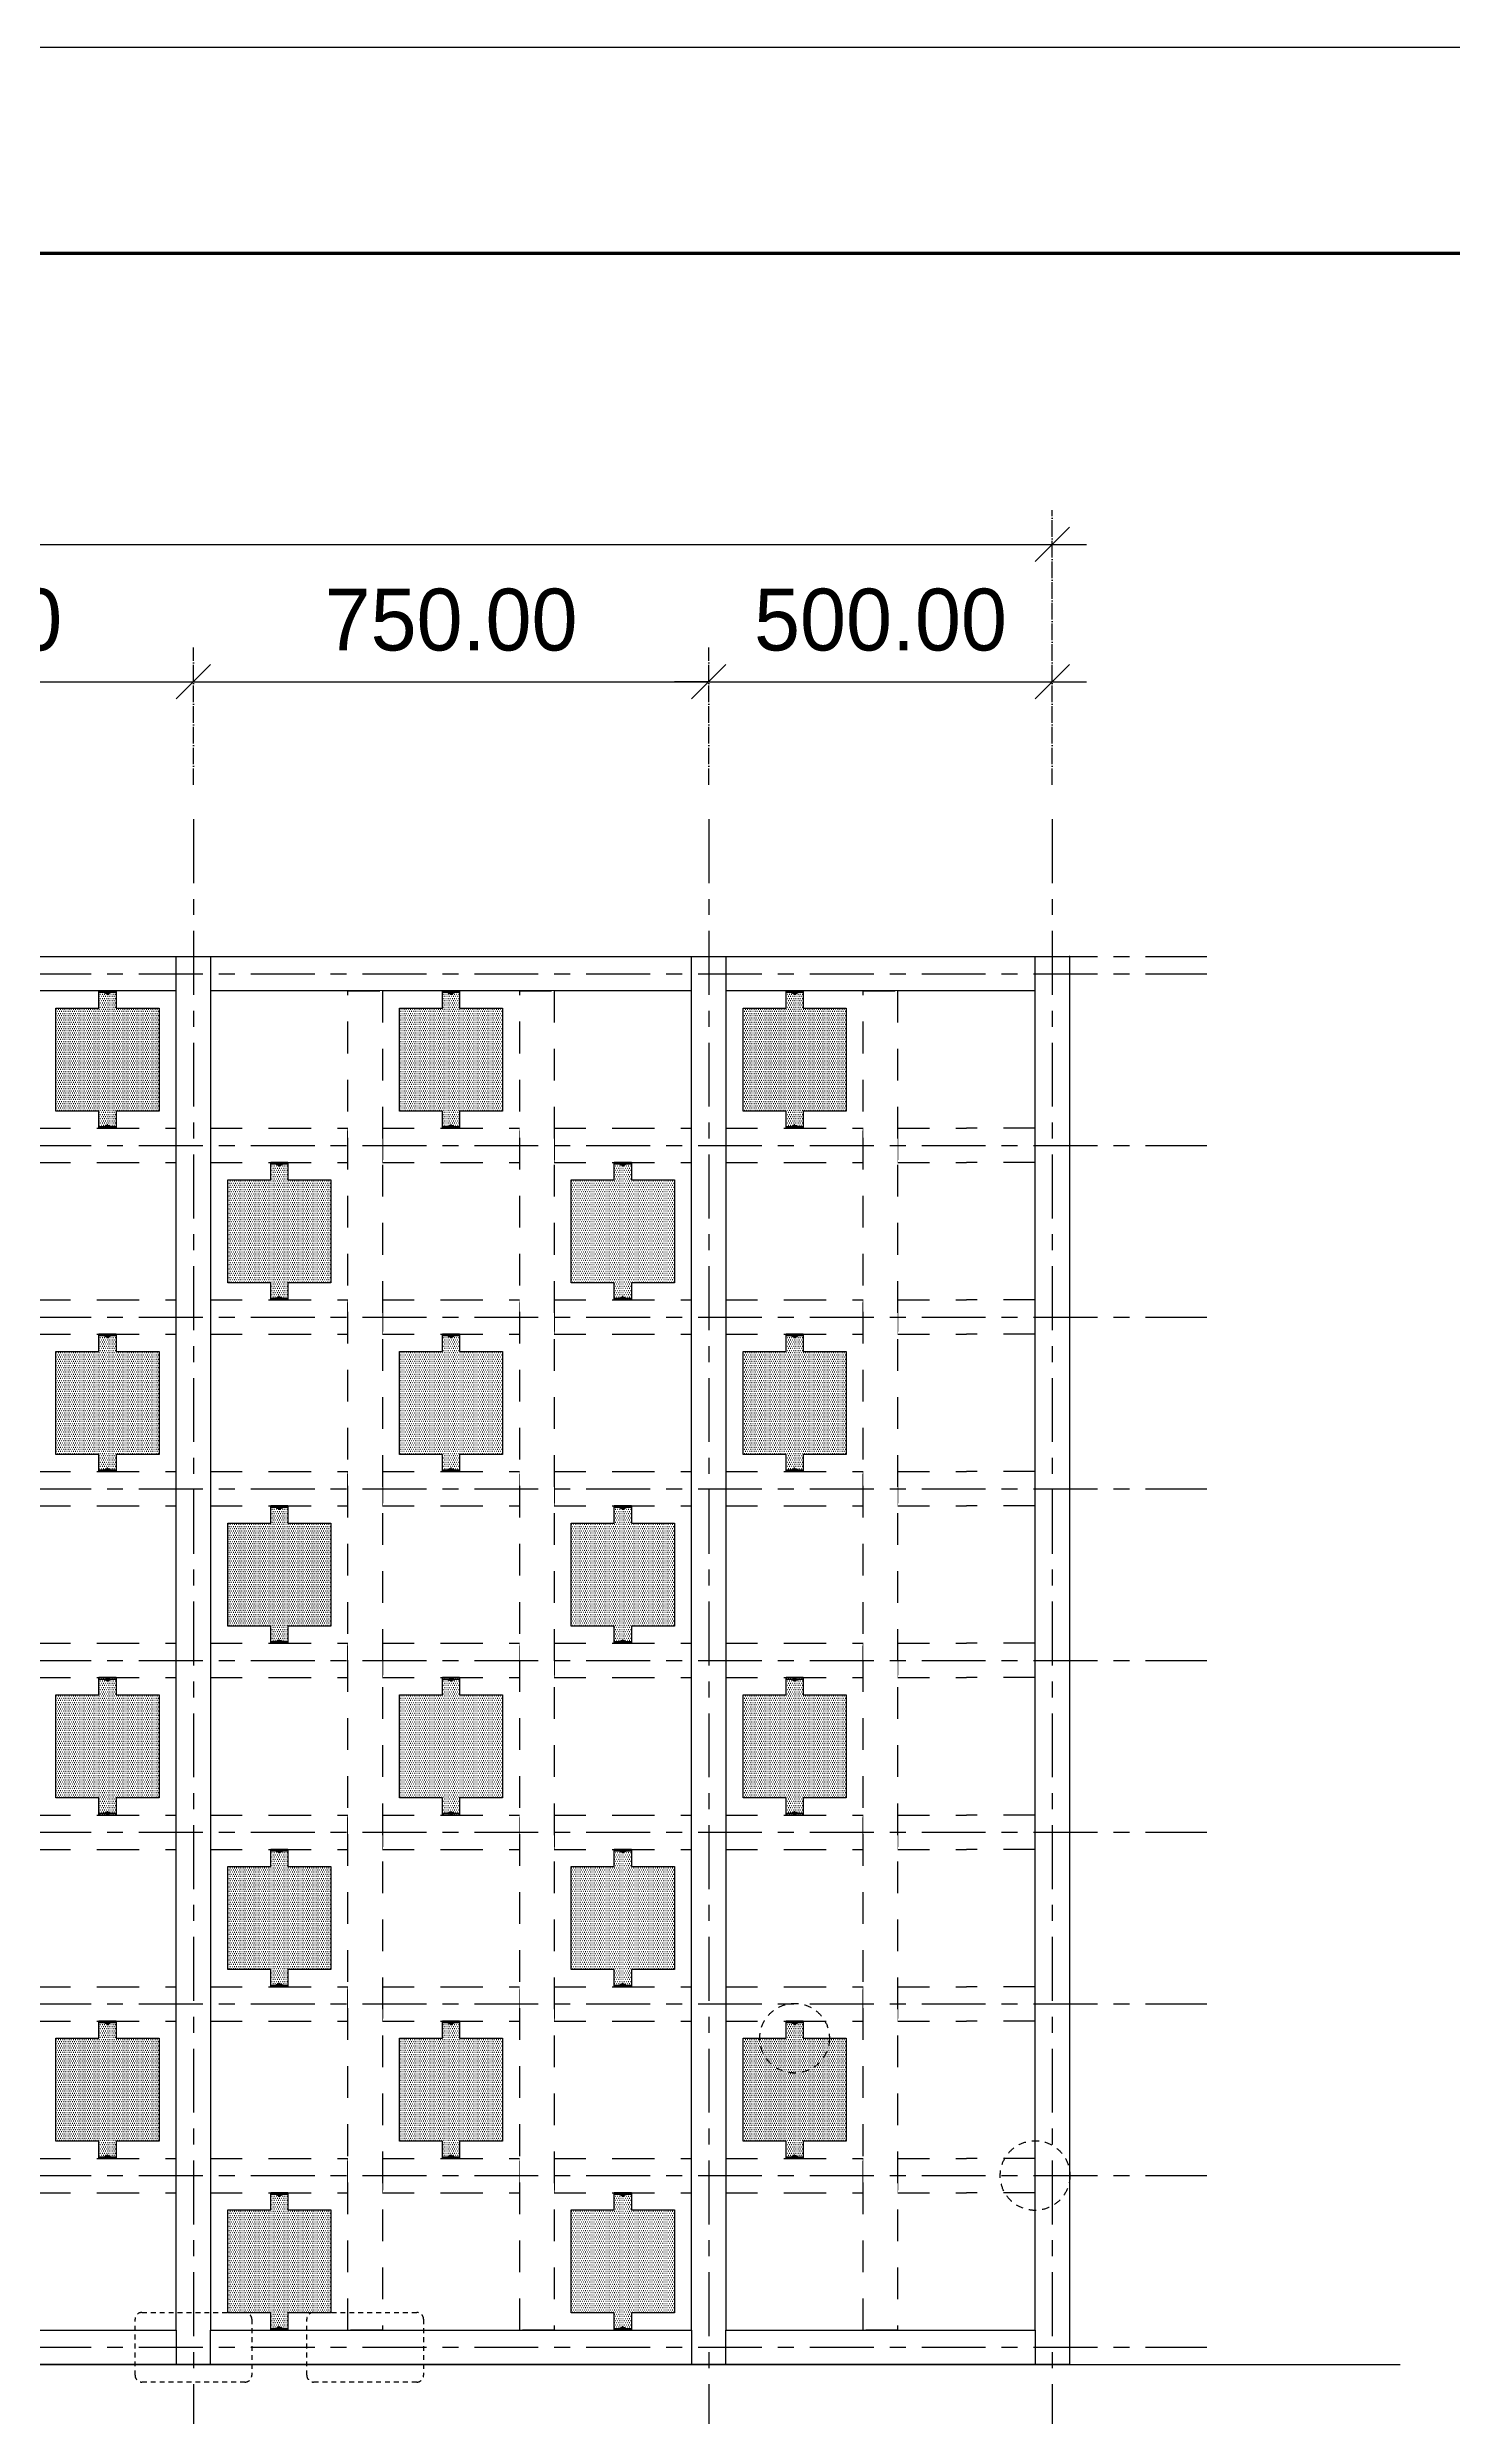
# Model space of a CAD drawing. Header units: millimetres. Extents: x -244126 to 368105, y -173968 to 259060.
# Drawn here: x 26887 to 28932, y 20388 to 23838 of the extents above; entities that cross this region are included whole.
import ezdxf
from ezdxf.enums import TextEntityAlignment as Align
from ezdxf.xclip import XClip

# ---------------------------------------------------------------- set-up
doc = ezdxf.new("R2010")
doc.units = ezdxf.units.MM
doc.header["$MEASUREMENT"] = 0
doc.header["$XCLIPFRAME"] = 0
for name, pattern in [('005_GG_TA_LINE', [13.75, 5, -1.25, 1.25, -1.25, 5]), ('ACAD_ISO04W100', [30, 24, -3, 0, -3]), ('CENTER', [2, 1.25, -0.25, 0.25, -0.25]), ('HIDDEN', [9.524999999999999, 6.35, -3.175]), ('TA_GL_093.00000', [255.75, 93, -23.25, 23.25, -23.25, 93]), ('TA_HL_002.00', [13, 7.1, -5.9]), ('TA_HL_003.00000', [19.5, 10.65, -8.85]), ('TA_HL_013.00000', [84.5, 46.15, -38.35])]:
    doc.linetypes.add(name, pattern=pattern)
for name, color, linetype in [('000 - D I M', 6, 'Continuous'), ('000 - GRID', 8, 'CENTER'), ('000 - H A T C H', 8, 'Continuous'), ('000 - H I D D E N', 7, 'Continuous'), ('000 - L I N E 0.1', 1, 'Continuous'), ('000 - SYMBOL CON', 1, 'Continuous'), ('000 - T E X T', 4, 'Continuous'), ('000 - TITLEBLOCK', 4, 'Continuous'), ('000 - WIPEOUT', 250, 'Continuous'), ('001 - ASCESSORIES', 1, 'Continuous'), ('002 - STRUCTURAL STEEL', 4, 'Continuous'), ('A04_TUBE SERIES', 7, 'Continuous')]:
    doc.layers.add(name, color=color, linetype=linetype)
doc.styles.add('Cetury Gothic', font='GOTHIC.TTF')
doc.styles.add('CORDIA', font='cordia.shx')
doc.styles.add('TA', font='Cordia New.ttf', dxfattribs={"height": 4.5})
doc.dimstyles.new('DIM E-E', dxfattribs={"dimscale": 2, "dimtxt": 0.18, "dimasz": 0.1, "dimexe": 0.1, "dimexo": 0.1, "dimgap": 0.09, "dimtad": 1, "dimtoh": 1, "dimzin": 0, "dimdsep": 46, "dimtxsty": 'CORDIA', "dimblk": 'OBLIQUE', "dimcen": 0.1, "dimdle": 0.1, "dimclrd": 40, "dimclre": 140, "dimclrt": 3, "dimadec": 0, "dimazin": 0, "dimtfac": 1, "dimtix": 1, "dimtmove": 2, "dimatfit": 3, "dimfxl": 1, "dimtolj": 1, "dimtzin": 0, "dimarcsym": 0})

# ---------------------------------------------------------------- blocks, each defined once
blk = doc.blocks.new('*U678')
at = {"color": 0}
blk.add_wipeout([(-25, 2050), (24.99999999999966, 2050), (24.99999999999966, 4.547473508864641e-13), (-25, 4.547473508864641e-13)], dxfattribs=at).dxf.layer = '000 - WIPEOUT'
at = {"layer": '002 - STRUCTURAL STEEL', "color": 0, "linetype": 'ByBlock'}
blk.add_lwpolyline([(-25, 2050), (25, 2050), (25, 0), (-25, 1.102182119232618e-15)], close=True, dxfattribs=at)
blk = doc.blocks.new('*U710')
at = {"color": 0}
blk.add_wipeout([(-25, 2050), (24.99999999999966, 2050), (24.99999999999966, 4.547473508864641e-13), (-25, 4.547473508864641e-13)], dxfattribs=at).dxf.layer = '000 - WIPEOUT'
at = {"layer": '002 - STRUCTURAL STEEL', "color": 0, "linetype": 'ByBlock'}
blk.add_lwpolyline([(-25, 2050), (25, 2050), (25, 0), (-25, 1.102182119232618e-15)], close=True, dxfattribs=at)
blk = doc.blocks.new('*U719')
at = {"layer": 'A04_TUBE SERIES', "color": 3, "linetype": 'ByBlock'}
for points in [[(-1725, -24.99999999999982), (-1725, 25.00000000000018)], [(-1625, 25.00000000000018), (-1725, 25.00000000000024)], [(-1625, 25), (-1525, 25)], [(-1525, 25), (-1525, -25)], [(-1475, 25), (-1375, 25)], [(-1475, -25), (-1475, 25)], [(-1375, 25), (-1275, 25)], [(-1275, 25), (-1275, -25)], [(-1225, 25), (-1125, 25)], [(-1225, -25), (-1225, 25)], [(-1125, 25), (-1025, 25)], [(-1025, 25), (-1025, -25)], [(-975, 25), (-875, 25)], [(-975, -25), (-975, 25)], [(-875, 25), (-775, 25)], [(-775, 25), (-775, -25)], [(-725, 25), (-625, 25)], [(-725, -25), (-725, 25)], [(-625, 25), (-525, 25)], [(-525, 25), (-525, -25)], [(-475, 25), (-375, 25)], [(-475, -25), (-475, 25)], [(-375, 25), (-275, 25)], [(-275, 25), (-275, -25)], [(-225, 25), (-125, 25)], [(-225, -25), (-225, 25)], [(-125, 25), (-25, 25)], [(-25, 25), (-25, -25)], [(25, 25), (125, 25)], [(25, -25), (25, 25)], [(125, 25), (225, 25)], [(225, 25), (225, -25)], [(275, 25), (375, 25)], [(275, -25), (275, 25)], [(375, 25), (475, 25)], [(475, 25), (475, -25)], [(525, 25), (625, 25)], [(525, -25), (525, 25)], [(625, 25), (725, 25)], [(725, 25), (725, -25)], [(775, 25), (875, 25)], [(775, -25), (775, 25)], [(875, 25), (975, 25)], [(975, 25), (975, -25)], [(1025, 25), (1125, 25)], [(1025, -25), (1025, 25)], [(1125, 25), (1225, 25)], [(1225, 25), (1225, -25)], [(1275, 25), (1375, 25)], [(1275, -25), (1275, 25)], [(1375, 25), (1475, 25)], [(1475, 25), (1475, -25)], [(1525, 25), (1625, 25)], [(1525, -25), (1525, 25)], [(1725, 25), (1625, 25)], [(1725, 25), (1725, -25)], [(-1625, -24.99999999999982), (-1725, -24.99999999999976)], [(-1625, -25), (-1525, -25)], [(-1475, -25), (-1375, -25)], [(-1375, -25), (-1275, -25)], [(-1225, -25), (-1125, -25)], [(-1125, -25), (-1025, -25)], [(-975, -25), (-875, -25)], [(-875, -25), (-775, -25)], [(-725, -25), (-625, -25)], [(-625, -25), (-525, -25)], [(-475, -25), (-375, -25)], [(-375, -25), (-275, -25)], [(-225, -25), (-125, -25)], [(-125, -25), (-25, -25)], [(25, -25), (125, -25)], [(125, -25), (225, -25)], [(275, -25), (375, -25)], [(375, -25), (475, -25)], [(525, -25), (625, -25)], [(625, -25), (725, -25)], [(775, -25), (875, -25)], [(875, -25), (975, -25)], [(1025, -25), (1125, -25)], [(1125, -25), (1225, -25)], [(1275, -25), (1375, -25)], [(1375, -25), (1475, -25)], [(1525, -25), (1625, -25)], [(1725, -25), (1625, -25)]]:
    blk.add_lwpolyline(points, dxfattribs=at)
at = {"layer": 'A04_TUBE SERIES', "color": 1, "linetype": 'ByBlock'}
for points in [[(-1525, 25), (-1475, 25), (-1475, -25), (-1525, -25)], [(-1275, 25), (-1225, 25), (-1225, -25), (-1275, -25)], [(-1025, 25), (-975, 25), (-975, -25), (-1025, -25)], [(-775, 25), (-725, 25), (-725, -25), (-775, -25)], [(-525, 25), (-475, 25), (-475, -25), (-525, -25)], [(-275, 25), (-225, 25), (-225, -25), (-275, -25)], [(-25, 25), (25, 25), (25, -25), (-25, -25)], [(225, 25), (275, 25), (275, -25), (225, -25)], [(475, 25), (525, 25), (525, -25), (475, -25)], [(725, 25), (775, 25), (775, -25), (725, -25)], [(975, 25), (1025, 25), (1025, -25), (975, -25)], [(1225, 25), (1275, 25), (1275, -25), (1225, -25)], [(1475, 25), (1525, 25), (1525, -25), (1475, -25)]]:
    blk.add_lwpolyline(points, close=True, dxfattribs=at)
blk = doc.blocks.new('*U681')
at = {"color": 0}
blk.add_wipeout([(-25, 6449.999999999999), (24.999999999999545, 6449.999999999999), (24.999999999999545, 4.547473508864641e-13), (-25, 4.547473508864641e-13)], dxfattribs=at).dxf.layer = '000 - WIPEOUT'
at = {"layer": '002 - STRUCTURAL STEEL', "color": 0, "linetype": 'ByBlock'}
blk.add_lwpolyline([(-25, 6450), (25, 6450), (25, 0), (-25, 1.102182119232618e-15)], close=True, dxfattribs=at)
blk = doc.blocks.new('*U680')
at = {"color": 3}
blk.add_point((0, -2050), dxfattribs=at)
at = {"layer": '000 - GRID', "color": 0, "linetype": 'ByBlock'}
blk.add_line((0, 200), (1.352041133618915e-14, -2250), dxfattribs=at)
at = {"layer": '000 - GRID', "color": 0}
blk.add_point((0, 0), dxfattribs=at)
at = {"style": 'TA', "flags": 1}
blk.add_attdef('LOCATION', (6, 6), '', height=4.5, dxfattribs=at)
blk = doc.blocks.new('*U712')
at = {"color": 0}
blk.add_wipeout([(-25, 1950.0000000000002), (24.99999999999966, 1950.0000000000002), (24.99999999999966, 4.547473508864641e-13), (-25, 4.547473508864641e-13)], dxfattribs=at).dxf.layer = '000 - WIPEOUT'
at = {"layer": '002 - STRUCTURAL STEEL', "color": 0, "linetype": 'ByBlock'}
blk.add_lwpolyline([(-25, 1950), (25, 1950), (25, 0), (-25, 1.102182119232618e-15)], close=True, dxfattribs=at)
blk = doc.blocks.new('*U683')
at = {"color": 0}
blk.add_wipeout([(-25, 1949.9999999999995), (24.99999999999966, 1949.9999999999995), (24.99999999999966, 2.2737367544323206e-13), (-25, 2.2737367544323206e-13)], dxfattribs=at).dxf.layer = '000 - WIPEOUT'
at = {"layer": '002 - STRUCTURAL STEEL', "color": 0, "linetype": 'ByBlock'}
blk.add_lwpolyline([(-25, 1950), (25, 1950), (25, 0), (-25, 1.102182119232618e-15)], close=True, dxfattribs=at)
blk = doc.blocks.new('*U685')
at = {"color": 3}
blk.add_point((0, -6524.999999999998), dxfattribs=at)
at = {"layer": '000 - GRID', "color": 0, "linetype": 'ByBlock'}
blk.add_line((0, 200), (1.352041133618915e-14, -6724.999999999998), dxfattribs=at)
at = {"style": 'TA', "flags": 1}
blk.add_attdef('LOCATION', (6, 6), '', height=4.5, dxfattribs=at)
blk = doc.blocks.new('A$Cfd196da9')
at = {"color": 0, "linetype": 'ByBlock', "const_width": 0.1}
blk.add_lwpolyline([(-143.5, -98.00000000003524), (96.5, -98.00000000003524), (96.5, 98.99999999999818), (-143.5, 98.99999999999818)], close=True, dxfattribs=at)
blk = doc.blocks.new('*U1679')
at = {"layer": '000 - TITLEBLOCK', "color": 250}
blk.add_lwpolyline([(0, 0), (14850, 0), (14850, 10500), (0, 10500)], close=True, dxfattribs=at)
at = {"layer": '000 - T E X T', "color": 3, "xscale": 50, "yscale": 50, "zscale": 50}
blk.add_blockref('A$Cfd196da9', (7425, 5250), dxfattribs=at)
at = {"color": 4, "style": 'TA'}
blk.add_attdef('PAPER_SIZE', text='', height=62.54991836728833, dxfattribs=at).set_placement((14214.97533925394, 249.351406972437), align=Align.MIDDLE_RIGHT)
blk.add_attdef('SCALE_SIZE', text='', height=62.54991836728833, dxfattribs=at).set_placement((14337.77100564457, 250.6541131656832), align=Align.MIDDLE_LEFT)
at = {"layer": '000 - T E X T', "color": 250, "style": 'TA'}
for tag, height, p in [('SUPERLINK', 50, (431.6158817450173, 10394.13349658148)), ('NAMEFILE', 50, (431.6158817450173, 10294.12246727175)), ('SC', 1000, (84.09393920970842, 9380.263306360052))]:
    blk.add_attdef(tag, text='', height=height, dxfattribs=at).set_placement(p, align=Align.MIDDLE_LEFT)
at = {"layer": '000 - T E X T', "color": 4, "style": 'TA'}
for tag, height, p in [('PRELIM_NAME_JOB_1', 50, (13116.6251245334, 8254.775246981762)), ('PRELIM_NAME_JOB_2', 50, (13116.6251245334, 8145.692861389898)), ('PRELIM_NAME_PROJECT_1', 75, (12370.16375002395, 7732.756477634939)), ('PRELIM_NAME_PROJECT_2', 75, (12370.16375002395, 7547.756477634948)), ('PRELIM_NAME_PROJECT_3', 75, (12370.16375002395, 7362.756477634957)), ('PRELIM_NAME_TITLE_3', 60, (12387.66375002397, 1849.701797748185)), ('DRAWING_NO1', 60.00000000000001, (12365.27177739654, 822.8844565974441)), ('DRAWING_NO2', 60.00000000000001, (12365.27177739654, 622.8623979779741)), ('PRELIM_NAME_TITLE_1', 1.2, (247.7532750004793, 43.65403595496355)), ('PRELIM_NAME_TITLE_2', 1.2, (247.7532750004793, 40.32403595496362))]:
    blk.add_attdef(tag, text='', height=height, dxfattribs=at).set_placement(p, align=Align.MIDDLE_LEFT)
at = {"layer": '000 - T E X T', "color": 4, "style": 'Cetury Gothic'}
for tag, p in [('SHEET_NO.', (14039.47357155112, 849.9435907255929)), ('TOTAL_SHEET_NO.', (14024.14607150331, 440.996035783246))]:
    blk.add_attdef(tag, text='', height=90, dxfattribs=at).set_placement(p, align=Align.CENTER)
at = {"layer": '000 - T E X T', "color": 4, "style": 'TA'}
blk.add_attdef('NAME_REMARK', (1382.147494100354, 432.5992316494649), '', height=100, dxfattribs=at)
blk = doc.blocks.new('_Oblique')
at = {"color": 0, "linetype": 'ByBlock', "lineweight": -2}
blk.add_line((-0.5, -0.5), (0.5, 0.5), dxfattribs=at)
blk = doc.blocks.new('*D2404')
at = {"layer": '000 - D I M', "color": 140, "linetype": 'ACAD_ISO04W100', "lineweight": -2, "transparency": 16777216}
for p, q in [((26349.61997182402, 22764.17403952489), (26349.61997182402, 22964.17403952489)), ((27099.61997182402, 22764.17403952489), (27099.61997182402, 22964.17403952489))]:
    blk.add_line(p, q, dxfattribs=at)
at = {"layer": '000 - D I M', "color": 40, "lineweight": -2, "transparency": 16777216}
blk.add_line((26299.61997182402, 22914.17403952489), (27149.61997182402, 22914.17403952489), dxfattribs=at)
at = {"layer": 'Defpoints', "color": 0, "transparency": 16777216}
for p in [(27099.61997182402, 22914.17403952489), (26349.61997182402, 22714.17403952489), (27099.61997182402, 22714.17403952489)]:
    blk.add_point(p, dxfattribs=at)
at = {"layer": '000 - D I M', "color": 40, "lineweight": -2, "transparency": 16777216, "xscale": 50, "yscale": 50, "zscale": 50, "rotation": 180}
blk.add_blockref('_Oblique', (26349.61997182402, 22914.17403952489), dxfattribs=at)
at = {"layer": '000 - D I M', "color": 40, "lineweight": -2, "transparency": 16777216, "xscale": 50, "yscale": 50, "zscale": 50}
blk.add_blockref('_Oblique', (27099.61997182402, 22914.17403952489), dxfattribs=at)
at = {"layer": '000 - D I M', "color": 3, "transparency": 16777216, "insert": (26724.61997182402, 23004.17403952489), "char_height": 90, "attachment_point": 5, "style": 'CORDIA'}
blk.add_mtext('\\A1;750.00', dxfattribs=at)
blk = doc.blocks.new('*D2405')
at = {"layer": '000 - D I M', "color": 140, "linetype": 'ACAD_ISO04W100', "lineweight": -2, "transparency": 16777216}
for p, q in [((27099.61997182402, 22764.17403952489), (27099.61997182402, 22964.17403952489)), ((27849.61997182402, 22764.17403952489), (27849.61997182402, 22964.17403952489))]:
    blk.add_line(p, q, dxfattribs=at)
at = {"layer": '000 - D I M', "color": 40, "lineweight": -2, "transparency": 16777216}
blk.add_line((27049.61997182402, 22914.17403952489), (27899.61997182402, 22914.17403952489), dxfattribs=at)
at = {"layer": 'Defpoints', "color": 0, "transparency": 16777216}
for p in [(27849.61997182402, 22914.17403952489), (27099.61997182402, 22714.17403952489), (27849.61997182402, 22714.17403952489)]:
    blk.add_point(p, dxfattribs=at)
at = {"layer": '000 - D I M', "color": 40, "lineweight": -2, "transparency": 16777216, "xscale": 50, "yscale": 50, "zscale": 50, "rotation": 180}
blk.add_blockref('_Oblique', (27099.61997182402, 22914.17403952489), dxfattribs=at)
at = {"layer": '000 - D I M', "color": 40, "lineweight": -2, "transparency": 16777216, "xscale": 50, "yscale": 50, "zscale": 50}
blk.add_blockref('_Oblique', (27849.61997182402, 22914.17403952489), dxfattribs=at)
at = {"layer": '000 - D I M', "color": 3, "transparency": 16777216, "insert": (27474.61997182402, 23004.17403952489), "char_height": 90, "attachment_point": 5, "style": 'CORDIA'}
blk.add_mtext('\\A1;750.00', dxfattribs=at)
blk = doc.blocks.new('*D2406')
at = {"layer": '000 - D I M', "color": 140, "linetype": 'ACAD_ISO04W100', "lineweight": -2, "transparency": 16777216}
for p, q in [((27849.61997182402, 22764.17403952489), (27849.61997182402, 22964.17403952489)), ((28349.61997182402, 22764.17403952489), (28349.61997182402, 22964.17403952489))]:
    blk.add_line(p, q, dxfattribs=at)
at = {"layer": '000 - D I M', "color": 40, "lineweight": -2, "transparency": 16777216}
for p, q in [((27849.61997182402, 22914.17403952489), (27799.61997182402, 22914.17403952489)), ((27849.61997182402, 22914.17403952489), (28349.61997182402, 22914.17403952489)), ((28349.61997182402, 22914.17403952489), (28399.61997182402, 22914.17403952489))]:
    blk.add_line(p, q, dxfattribs=at)
at = {"layer": 'Defpoints', "color": 0, "transparency": 16777216}
for p in [(28349.61997182402, 22914.17403952489), (27849.61997182402, 22714.17403952489), (28349.61997182402, 22714.17403952489)]:
    blk.add_point(p, dxfattribs=at)
at = {"layer": '000 - D I M', "color": 40, "lineweight": -2, "transparency": 16777216, "xscale": 50, "yscale": 50, "zscale": 50}
blk.add_blockref('_Oblique', (27849.61997182402, 22914.17403952489), dxfattribs=at)
at = {"layer": '000 - D I M', "color": 40, "lineweight": -2, "transparency": 16777216, "xscale": 50, "yscale": 50, "zscale": 50, "rotation": 180}
blk.add_blockref('_Oblique', (28349.61997182402, 22914.17403952489), dxfattribs=at)
at = {"layer": '000 - D I M', "color": 3, "transparency": 16777216, "insert": (28099.61997182402, 23004.17403952489), "char_height": 90, "attachment_point": 5, "style": 'CORDIA'}
blk.add_mtext('\\A1;500.00', dxfattribs=at)
blk = doc.blocks.new('*D2407')
at = {"layer": '000 - D I M', "color": 140, "linetype": 'ACAD_ISO04W100', "lineweight": -2, "transparency": 16777216}
for p, q in [((21849.61997182402, 22764.17403952489), (21849.61997182402, 23164.17403952489)), ((28349.61997182402, 22764.17403952489), (28349.61997182402, 23164.17403952489))]:
    blk.add_line(p, q, dxfattribs=at)
at = {"layer": '000 - D I M', "color": 40, "lineweight": -2, "transparency": 16777216}
blk.add_line((21799.61997182402, 23114.17403952489), (28399.61997182402, 23114.17403952489), dxfattribs=at)
at = {"layer": 'Defpoints', "color": 0, "transparency": 16777216}
for p in [(28349.61997182402, 23114.17403952489), (21849.61997182402, 22714.17403952489), (28349.61997182402, 22714.17403952489)]:
    blk.add_point(p, dxfattribs=at)
at = {"layer": '000 - D I M', "color": 40, "lineweight": -2, "transparency": 16777216, "xscale": 50, "yscale": 50, "zscale": 50, "rotation": 180}
blk.add_blockref('_Oblique', (21849.61997182402, 23114.17403952489), dxfattribs=at)
at = {"layer": '000 - D I M', "color": 40, "lineweight": -2, "transparency": 16777216, "xscale": 50, "yscale": 50, "zscale": 50}
blk.add_blockref('_Oblique', (28349.61997182402, 23114.17403952489), dxfattribs=at)
at = {"layer": '000 - D I M', "color": 3, "transparency": 16777216, "insert": (25099.61997182402, 23208.45975381061), "char_height": 90, "attachment_point": 5, "style": 'CORDIA'}
blk.add_mtext('\\A1;6500.00 = EQ.26 BLOCK', dxfattribs=at)
blk = doc.blocks.new('*U711')
at = {"color": 0}
blk.add_wipeout([(-25, 700.0000000000002), (25, 700.0000000000002), (25, 2.2737367544323206e-13), (-25, 2.2737367544323206e-13)], dxfattribs=at).dxf.layer = '000 - WIPEOUT'
at = {"layer": '002 - STRUCTURAL STEEL', "color": 0, "linetype": 'ByBlock'}
blk.add_lwpolyline([(-25, 700), (25, 700), (25, 0), (-25, 1.102182119232618e-15)], close=True, dxfattribs=at)
blk = doc.blocks.new('*U682')
at = {"color": 0}
blk.add_wipeout([(-25, 450), (24.99999999999966, 450), (24.99999999999966, 2.2737367544323206e-13), (-25, 2.2737367544323206e-13)], dxfattribs=at).dxf.layer = '000 - WIPEOUT'
at = {"layer": '002 - STRUCTURAL STEEL', "color": 0, "linetype": 'ByBlock'}
blk.add_lwpolyline([(-25, 450), (25, 450), (25, 0), (-25, 1.102182119232618e-15)], close=True, dxfattribs=at)
blk = doc.blocks.new('SCREW No.8 - 191')
at = {"layer": '000 - H A T C H'}
h = blk.add_hatch(color=250, dxfattribs=at)
h.dxf.hatch_style = 1
edge = h.paths.add_edge_path()
edge.add_line((0.002000000000407454, -0.007242061488796032), (0.001999999999952706, -0.005959526135484346))
edge.add_arc((0.001572131986449676, -0.005004541472089848), 0.001046454367995916, 294.1341226628614, 332.4587230054021)
edge.add_arc((0.00251281483542698, -0.004831812036172785), 0.0006567219107839141, 218.6596436729191, 268.88189727229064, ccw=False)
edge.add_line((0.002000000000407454, -0.005242061488388579), (0.001999999999952706, -0.003959526135986387))
edge.add_arc((0.001572131986449676, -0.003004541472591889), 0.001046454367995916, 294.1341226628614, 332.4587230054021)
edge.add_arc((0.00251281483542698, -0.002831812036674826), 0.0006567219107839141, 218.6596436729191, 268.88189727229064, ccw=False)
edge.add_line((0.002000000000407454, -0.00324206148889062), (0.001999999999952706, -0.001959526135578933))
edge.add_arc((0.001572131986449676, -0.001004541472184435), 0.001046454367995916, 294.1341226628614, 332.4587230054021)
edge.add_arc((0.00251281483542698, -0.0008318120362673723), 0.0006567219107839141, 225.6091470561495, 268.88189727229064, ccw=False)
edge.add_line((0.002053405502920214, -0.001301095248663849), (0.00250000000005457, -6.938893903907228e-18))
edge.add_line((0.00250000000005457, -6.938893903907228e-18), (0.004500000000007276, -6.938893903907228e-18))
edge.add_line((0.004500000000007276, -6.938893903907228e-18), (0.004500000000007276, 0.0004999999996471091))
edge.add_arc((-4.547473508864641e-13, -0.007337500000176085), 0.009037500000076724, 60.13716564062657, 86.01192822853085)
edge.add_line((0.0006285472118179314, 0.001678116154835152), (0.0006285472118179314, 0.0009934728495863965))
edge.add_line((0.0006285472118179314, 0.0009934728495863965), (-0.000564256135476171, 0.0009934728495863965))
edge.add_line((-0.000564256135476171, 0.0009934728495863965), (-0.000564256135476171, 0.001682368139881874))
edge.add_arc((-4.547473508864641e-13, -0.007337499999948711), 0.009037499999769851, 93.57958905786862, 119.8628343536553)
edge.add_line((-0.004500000000007276, 0.0005000000001018634), (-0.004500000000007276, 0))
edge.add_line((-0.004500000000007276, -6.938893903907228e-18), (-0.00250000000005457, -6.938893903907228e-18))
edge.add_line((-0.00250000000005457, -6.938893903907228e-18), (-0.001999999999952706, -0.001798302246243118))
edge.add_line((-0.001999999999952706, -0.001798302246243118), (-0.001999999999952706, -0.002141140745152377))
edge.add_arc((-0.002869498795917025, -0.001719220970699105), 0.0009664597520114843, 292.4775851523066, 334.1152605710679, ccw=False)
edge.add_arc((-0.00189658614954169, -0.002018123876268881), 0.0008468196992643867, 224.5560261849951, 262.9855147651136)
edge.add_line((-0.001999999999952706, -0.002858605392248144), (-0.001999999999952706, -0.004141140744650336))
edge.add_arc((-0.002869498795917025, -0.003719220970197064), 0.0009664597520114843, 292.4775851523066, 334.1152605710679, ccw=False)
edge.add_arc((-0.00189658614954169, -0.004018123875766839), 0.0008468196992643867, 224.5560261849951, 262.9855147651136)
edge.add_line((-0.001999999999952706, -0.004858605391746103), (-0.001999999999952706, -0.00614114074505779))
edge.add_arc((-0.002869498795917025, -0.005719220970604517), 0.0009664597520114843, 292.4775851523066, 334.1152605710679, ccw=False)
edge.add_arc((-0.00189658614954169, -0.006018123876174293), 0.0008468196992643867, 224.5560261849951, 262.9855147651136)
edge.add_line((-0.001999999999952706, -0.006858605392153556), (-0.001999999999952706, -0.008141140744555748))
edge.add_arc((-0.002869498795917025, -0.007719220970102476), 0.0009664597520114843, 292.4775851523066, 334.1152605710679, ccw=False)
edge.add_arc((-0.00189658614954169, -0.008018123875672252), 0.0008468196992643867, 224.5560261849951, 262.9855147651136)
edge.add_line((-0.001999999999952706, -0.008858605391651515), (-0.001999999999952706, -0.0101411407449632))
edge.add_arc((-0.002869498795917025, -0.00971922097050993), 0.0009664597520114843, 292.4775851523066, 334.1152605710679, ccw=False)
edge.add_arc((-0.00189658614954169, -0.01001812387607971), 0.0008468196992643867, 224.5560261849951, 262.9855147651136)
edge.add_line((-0.001999999999952706, -0.01085860539205897), (-0.001999999999952706, -0.01214114074491591))
edge.add_arc((-0.002869498795462277, -0.01171922097023526), 0.0009664597517016227, 292.4775851325489, 334.11526054717115, ccw=False)
edge.add_arc((-0.00189658614954169, -0.01201812387557766), 0.0008468196992643867, 224.5560261849951, 262.9855147651136)
edge.add_line((-0.001999999999952706, -0.01285860539155693), (-0.001999999999952706, -0.01362908327860169))
edge.add_line((-0.001999999999952706, -0.01362908327860169), (-0.001824049031256436, -0.01410159227793884))
edge.add_arc((-0.002693547827220755, -0.01367967250348557), 0.0009664597520114843, 292.4775851523066, 334.1152605710679, ccw=False)
edge.add_arc((-0.00172063518084542, -0.01397857540905535), 0.0008468196992643867, 224.5560261849951, 262.9855147651136)
edge.add_line((-0.001824049031256436, -0.01481905692503461), (-0.001577516937231849, -0.01476364395216479))
edge.add_line((-0.001577516937231849, -0.01476364395216479), (-0.001136817694259662, -0.01594712341807281))
edge.add_arc((-0.002006316490223981, -0.01552520364361954), 0.0009664597520114843, 292.4775851523066, 334.1152605710679, ccw=False)
edge.add_arc((-0.001033403843848646, -0.01582410654918932), 0.0008468196992643867, 224.5560261849951, 262.9855147651136)
edge.add_line((-0.001136817694259662, -0.01666458806516858), (-0.0008902855997803272, -0.01660917509207139))
edge.add_line((-0.0008902855997803272, -0.01660917509207139), (0, -0.01900000000000546))
edge.add_line((0, -0.01900000000000546), (0.001052930587320589, -0.01617239875145061))
edge.add_line((0.001052930587320589, -0.01617239875145061), (0.001344501272342313, -0.01610686246272054))
edge.add_arc((0.0009166332588392834, -0.01515187779932604), 0.001046454367995916, 294.1341226628614, 332.4587230054021)
edge.add_arc((0.001857316107816587, -0.01497914836340897), 0.0006567219107839141, 218.6596436729191, 268.88189727229064, ccw=False)
edge.add_line((0.001344501272797061, -0.01538939781562477), (0.001865711222308164, -0.01398971019921192))
edge.add_line((0.001865711222308164, -0.01398971019921192), (0.001999999999952706, -0.01395952613574992))
edge.add_arc((0.001572131986449676, -0.01300454147235542), 0.001046454367995916, 294.1341226628614, 332.4587230054021)
edge.add_arc((0.00251281483542698, -0.01283181203643836), 0.0006567219107839141, 218.6596436729191, 268.88189727229064, ccw=False)
edge.add_line((0.002000000000407454, -0.01324206148865415), (0.001999999999952706, -0.01195952613579721))
edge.add_arc((0.001572131986449676, -0.01100454147240271), 0.001046454367995916, 294.1341226628614, 332.4587230054021)
edge.add_arc((0.00251281483542698, -0.01083181203648565), 0.0006567219107839141, 218.6596436729191, 268.88189727229064, ccw=False)
edge.add_line((0.002000000000407454, -0.01124206148870145), (0.001999999999952706, -0.009959526135389758))
edge.add_arc((0.001572131986449676, -0.00900454147199526), 0.001046454367995916, 294.1341226628614, 332.4587230054021)
edge.add_arc((0.00251281483542698, -0.008831812036078197), 0.0006567219107839141, 218.6596436729191, 268.88189727229064, ccw=False)
edge.add_line((0.002000000000407454, -0.009242061488293991), (0.001999999999952706, -0.0079595261358918))
edge.add_arc((0.001572131986449676, -0.007004541472497301), 0.001046454367995916, 294.1341226628614, 332.4587230054021)
edge.add_arc((0.00251281483542698, -0.006831812036580238), 0.0006567219107839141, 218.6596436729191, 268.88189727229064, ccw=False)
at = {"layer": '001 - ASCESSORIES', "color": 0}
for p, q in [((-0.004500000000007276, -6.938893903907228e-18), (-0.004500000000007276, 0.0005000000001018634)), ((0.004500000000007276, 0.0005000000001018634), (-0.004500000000007276, 0.0005000000001018634)), ((-0.000564256135476171, 0.001682368139881874), (-0.000564256135476171, 0.0009934728495863965)), ((-0.000564256135476171, 0.0009934728495863965), (0.0006285472118179314, 0.0009934728495863965)), ((0, -6.938893903907228e-18), (0, 0.0005000000001018634)), ((0.0006285472118179314, 0.0009934728495863965), (0.0006285472118179314, 0.001678116154835152)), ((0.004500000000007276, -6.938893903907228e-18), (0.004500000000007276, 0.0005000000001018634)), ((0.004500000000007276, -6.938893903907228e-18), (-0.004500000000007276, -6.938893903907228e-18)), ((-0.00250000000005457, -6.938893903907228e-18), (-0.001999999999952706, -0.001798302246243118)), ((-0.00250000000005457, -0.002612257975670225), (0.00250000000005457, -0.001488408905061085)), ((-0.00250000000005457, -0.004612257975168184), (0.00250000000005457, -0.003488408905468539)), ((-0.00250000000005457, -0.006612257975575637), (0.00250000000005457, -0.005488408904966498)), ((-0.00250000000005457, -0.008612257975073596), (0.00250000000005457, -0.007488408905373951)), ((-0.00250000000005457, -0.01061225797548105), (0.00250000000005457, -0.00948840890487191)), ((-0.00250000000005457, -0.01261225797497901), (0.00250000000005457, -0.01148840890527936)), ((-0.0023240490313583, -0.01457270950845669), (0.00250000000005457, -0.01348840890523207)), ((-0.001999999999952706, -0.002141140745152377), (-0.001999999999952706, -0.001798302246243118)), ((-0.001999999999952706, -0.004141140744650336), (-0.001999999999952706, -0.002858605392248144)), ((-0.001999999999952706, -0.00614114074505779), (-0.001999999999952706, -0.004858605391746103)), ((-0.001999999999952706, -0.008141140744555748), (-0.001999999999952706, -0.006858605392153556)), ((-0.001999999999952706, -0.0101411407449632), (-0.001999999999952706, -0.008858605391651515)), ((-0.001999999999952706, -0.01214114074491591), (-0.001999999999952706, -0.01085860539160422)), ((-0.001999999999952706, -0.01362908327860169), (-0.001999999999952706, -0.01285860539155693)), ((-0.001999999999952706, -0.01362908327860169), (-0.001824049031256436, -0.01410159227793884)), ((-0.001636817694361525, -0.01641824064859066), (0.001844501272444177, -0.01563574523220269)), ((-0.001577516937231849, -0.01476364395216479), (-0.001136817694259662, -0.01594712341807281)), ((-0.0008902855997803272, -0.01660917509229876), (0, -0.01900000000000546)), ((0.001052930587320589, -0.01617239875145061), (0, -0.01900000000000546)), ((0.001865711222308164, -0.01398971019943929), (0.001344501272797061, -0.01538939781562477)), ((0.001999999999952706, -0.003242061487981125), (0.001999999999952706, -0.001959526135578933)), ((0.001999999999952706, -0.005242061487479084), (0.001999999999952706, -0.003959526135986387)), ((0.001999999999952706, -0.007242061487886538), (0.001999999999952706, -0.005959526135484346)), ((0.001999999999952706, -0.009242061488293991), (0.001999999999952706, -0.0079595261358918)), ((0.001999999999952706, -0.0112420614882467), (0.001999999999952706, -0.009959526135844506)), ((0.001999999999952706, -0.0132420614881994), (0.001999999999952706, -0.01195952613579721)), ((0.002053405502920214, -0.001301095248891222), (0.00250000000005457, -6.938893903907228e-18))]:
    blk.add_line(p, q, dxfattribs=at)
for points in [[(-0.001999999999952706, -0.002141140745152377), (0.002000000000407454, -0.001242061488483166, 0.2227123084971428), (0.002500000000509317, -0.001488408905061085, -0.1687989538478069), (0.001999999999952706, -0.001959526135578933), (-0.001999999999952706, -0.002858605392248144, -0.1692696917056407), (-0.00250000000005457, -0.002612257975670225, 0.1837042771978037)], [(-0.001999999999952706, -0.004141140744650336), (0.002000000000407454, -0.00324206148889062, 0.2227123084971428), (0.002500000000509317, -0.003488408905468539, -0.1687989538478069), (0.001999999999952706, -0.003959526135986387), (-0.001999999999952706, -0.004858605391746103, -0.1692696917056407), (-0.00250000000005457, -0.004612257975168184, 0.1837042771978037)], [(-0.001999999999952706, -0.00614114074505779), (0.002000000000407454, -0.005242061488388579, 0.2227123084971428), (0.002500000000509317, -0.005488408904966498, -0.1687989538478069), (0.001999999999952706, -0.005959526135484346), (-0.001999999999952706, -0.006858605392153556, -0.1692696917056407), (-0.00250000000005457, -0.006612257975575637, 0.1837042771978037)], [(-0.001999999999952706, -0.008141140744555748), (0.002000000000407454, -0.007242061488796032, 0.2227123084971428), (0.002500000000509317, -0.007488408905373951, -0.1687989538478069), (0.001999999999952706, -0.0079595261358918), (-0.001999999999952706, -0.008858605391651515, -0.1692696917056407), (-0.00250000000005457, -0.008612257975073596, 0.1837042771978037)], [(-0.001999999999952706, -0.0101411407449632), (0.002000000000407454, -0.009242061488293991, 0.2227123084971428), (0.002500000000509317, -0.00948840890487191, -0.1687989538478069), (0.001999999999952706, -0.009959526135389758), (-0.001999999999952706, -0.01085860539205897, -0.1692696917056407), (-0.00250000000005457, -0.01061225797548105, 0.1837042771978037)], [(-0.001999999999952706, -0.01214114074446116), (0.002000000000407454, -0.01124206148870145, 0.2227123084971428), (0.002500000000509317, -0.01148840890527936, -0.1687989538478069), (0.001999999999952706, -0.01195952613579721), (-0.001999999999952706, -0.01285860539155693, -0.1692696917056407), (-0.00250000000005457, -0.01261225797497901, 0.1837042771978037)], [(-0.001824049031256436, -0.01410159227793884), (0.002000000000407454, -0.01324206148865415, 0.2227123084971428), (0.002500000000509317, -0.01348840890523207, -0.1687989538478069), (0.001999999999952706, -0.01395952613574992), (-0.001824049031256436, -0.01481905692503461, -0.1692696917056407), (-0.0023240490313583, -0.01457270950845669, 0.1837042771978037)], [(-0.001136817694259662, -0.01594712341807281), (0.001344501272797061, -0.01538939781562477, 0.2227123084971428), (0.001844501272898924, -0.01563574523220269, -0.1687989538478069), (0.001344501272342313, -0.01610686246272054), (-0.001136817694259662, -0.01666458806516858, -0.1692696917056407), (-0.001636817694361525, -0.01641824064859066, 0.1837042771978037)]]:
    blk.add_lwpolyline(points, format="xyb", close=True, dxfattribs=at)
for start, end in [(93.57958906070336, 119.8628343567551), (60.13716564345488, 86.01192823132034)]:
    blk.add_arc((0, -0.007337500000176085), 0.009037499999938388, start, end, dxfattribs=at)
at = {"layer": 'Defpoints', "color": 250, "linetype": 'HIDDEN', "ltscale": 0.001}
blk.add_line((0, -0.05418453891507358), (3.469446951953614e-18, 0.003769262627057617), dxfattribs=at)
at = {"layer": '001 - ASCESSORIES', "color": 0, "insert": (-4.790144885191694e-06, -0.00854776463074814), "char_height": 0.001, "width": 0.05968444922580751, "attachment_point": 2, "style": 'Cetury Gothic'}
blk.add_mtext('\\A1;{\\H2.1x;\\C150;\\S3/4;\\H0.47634x; }', dxfattribs=at)
blk = doc.blocks.new('*U704')
at = {"layer": '000 - H I D D E N', "color": 8, "linetype": 'HIDDEN', "ltscale": 0.001}
blk.add_line((-7.686873282462126e-19, -0.05418453891507358), (2.779959549603383e-18, 0.003769262627057623), dxfattribs=at)
at = {"layer": '000 - L I N E 0.1', "color": 1}
blk.add_blockref('SCREW No.8 - 191', (0, 0), dxfattribs=at)
blk = doc.blocks.new('A$Ce137b604')
at = {"layer": '000 - H A T C H'}
h = blk.add_hatch(dxfattribs=at)
h.set_pattern_fill('DOTS', color=256, scale=50)
h.set_pattern_definition([(0, (0, 0), (1.5625, 3.125), [0, -3.125])])
h.paths.add_polyline_path([(-87.5, -25), (-25, -25), (-25, -175), (-87.5, -175), (-87.5, -200), (-112.5, -200), (-112.5, -175), (-175, -175), (-175, -25), (-112.5, -25), (-112.5, 0), (-87.5, 0)])
at = {"color": 2}
blk.add_lwpolyline([(-87.5, -25), (-25, -25), (-25, -175), (-87.5, -175), (-87.5, -200), (-112.5, -200), (-112.5, -175), (-175, -175), (-175, -25), (-112.5, -25), (-112.5, 0), (-87.5, 0)], close=True, dxfattribs=at)
at = {"color": 3}
for points in [[(-112.5, -2), (-87.5, -2), (-87.5, 0), (-112.5, 0)], [(-112.5, -200), (-87.5, -200), (-87.5, -198), (-112.5, -198)]]:
    blk.add_lwpolyline(points, close=True, dxfattribs=at)
ref = blk.add_blockref('*U704', (-100, -2), dxfattribs=dict(xscale=1000, yscale=1000, zscale=1000, rotation=180))
XClip(ref).set_block_clipping_path([(-0.012499999999999997, 0.023), (-0.07500000000000001, 0.022999999999999993), (-0.07500000000000002, 0.17300000000000001), (-0.012500000000000025, 0.17300000000000001), (-0.012500000000000025, 0.198), (0.01249999999999997, 0.198), (0.01249999999999997, 0.17300000000000001), (0.07499999999999998, 0.17300000000000004), (0.07500000000000001, 0.02300000000000001), (0.012499999999999997, 0.023000000000000003), (0.012499999999999997, -0.0019999999999999983), (-0.012499999999999997, -0.0020000000000000013)])
ref = blk.add_blockref('*U704', (-100, -198), dxfattribs=dict(xscale=1000, yscale=1000, zscale=1000))
XClip(ref).set_block_clipping_path([(0.012499999999999997, 0.17300000000000001), (0.07500000000000001, 0.17300000000000001), (0.07500000000000001, 0.022999999999999993), (0.012499999999999997, 0.022999999999999993), (0.012499999999999997, -0.0020000000000000018), (-0.012499999999999997, -0.0020000000000000018), (-0.012499999999999997, 0.022999999999999993), (-0.07500000000000001, 0.022999999999999993), (-0.07500000000000001, 0.17300000000000001), (-0.012499999999999997, 0.17300000000000001), (-0.012499999999999997, 0.198), (0.012499999999999997, 0.198)])
blk = doc.blocks.new('*U739')
at = {"color": 0, "lineweight": -3}
blk.add_lwpolyline([(0, 0), (14850, 0), (14850, 10500), (0, 10500)], close=True, dxfattribs=at)
at = {"color": 150, "linetype": '005_GG_TA_LINE', "style": 'TA'}
for tag, p in [('NAME_VIEWPORT', (-29.24160485668494, 699.1305757167534)), ('SC_VPORT', (-29.24160485668494, 263.5410269207713)), ('SEQ_VIEWPORT', (-29.24160485668494, 0))]:
    blk.add_attdef(tag, text='', height=90, dxfattribs=at).set_placement(p, align=Align.BOTTOM_RIGHT)

msp = doc.modelspace()

# ---------------------------------------------------------------- linework, layer by layer
at = {"color": 6}
msp.add_lwpolyline([(20998.17003482303, 20464.17403952489), (28855.75866575248, 20464.17403952489)], dxfattribs=at)
at = {"color": 2, "linetype": 'TA_HL_003.00000'}
msp.add_circle((27974.61997182402, 20939.17403952489), 50.69112429372217, dxfattribs=at)

# ---------------------------------------------------------------- block references
at = {"color": 4, "linetype": 'ByBlock', "rotation": 270}
msp.add_blockref('*U681', (21874.61997182402, 22489.17403952489), dxfattribs=at)
at = {"color": 1, "linetype": 'TA_HL_013.00000'}
for p in [(26599.61997182402, 22239.17403952489), (26599.61997182402, 21989.17403952489), (26599.61997182402, 21739.17403952489), (26599.61997182402, 21489.17403952489), (26599.61997182402, 21239.17403952489), (26599.61997182402, 20989.17403952489), (26599.61997182402, 20739.17403952489)]:
    msp.add_blockref('*U719', p, dxfattribs=at)
at = {"color": 1}
for p in [(27324.61997182402, 22214.17403952489), (27824.61997182402, 22214.17403952489), (27074.61997182402, 21964.17403952489), (27574.61997182402, 21964.17403952489), (28074.61997182402, 21964.17403952489), (27324.61997182402, 21714.17403952489), (27824.61997182402, 21714.17403952489), (27074.61997182402, 21464.17403952489), (27574.61997182402, 21464.17403952489), (28074.61997182402, 21464.17403952489), (27324.61997182402, 21214.17403952489), (27824.61997182402, 21214.17403952489), (27074.61997182402, 20964.17403952489), (27574.61997182402, 20964.17403952489), (28074.61997182402, 20964.17403952489)]:
    msp.add_blockref('A$Ce137b604', p, dxfattribs=at)

# ---------------------------------------------------------------- dimensions: what is measured, and where the dimension line sits
at = {"layer": '000 - D I M', "color": 1}
dim = msp.add_linear_dim(base=(28349.61997182402, 23114.17403952489), p1=(21849.61997182402, 22714.17403952489), p2=(28349.61997182402, 22714.17403952489), text='<> = EQ.26 BLOCK', dimstyle='DIM E-E', override={"dimscale": 500}, dxfattribs=at)
dim.commit()
dim.dimension.update_dxf_attribs({"geometry": '*D2407', "text_midpoint": (25099.61997182402, 23208.45975381061)})
for base, p1, p2, picture, middle in [((27099.61997182402, 22914.17403952489), (26349.61997182402, 22714.17403952489), (27099.61997182402, 22714.17403952489), '*D2404', (26724.61997182402, 23004.17403952489)), ((27849.61997182402, 22914.17403952489), (27099.61997182402, 22714.17403952489), (27849.61997182402, 22714.17403952489), '*D2405', (27474.61997182402, 23004.17403952489)), ((28349.61997182402, 22914.17403952489), (27849.61997182402, 22714.17403952489), (28349.61997182402, 22714.17403952489), '*D2406', (28099.61997182402, 23004.17403952489))]:
    dim = msp.add_linear_dim(base=base, p1=p1, p2=p2, dimstyle='DIM E-E', override={"dimscale": 500}, dxfattribs=at)
    dim.commit()
    dim.dimension.update_dxf_attribs({"geometry": picture, "text_midpoint": middle})

# ---------------------------------------------------------------- next in the draw order: block references
at = {"color": 4, "linetype": 'ByBlock'}
for name, p in [('*U710', (27099.61997182402, 20464.17403952489)), ('*U710', (27849.61997182402, 20464.17403952489)), ('*U678', (28349.61997182402, 20464.17403952489))]:
    msp.add_blockref(name, p, dxfattribs=at)
at = {"color": 1}
for p in [(27074.61997182402, 22464.17403952489), (27574.61997182402, 22464.17403952489), (28074.61997182402, 22464.17403952489)]:
    msp.add_blockref('A$Ce137b604', p, dxfattribs=at)
at = {"color": 3, "linetype": 'TA_HL_013.00000'}
for name, p in [('*U712', (27349.61997182402, 20514.17403952489)), ('*U712', (27599.61997182402, 20514.17403952489)), ('*U683', (28099.61997182402, 20514.17403952489))]:
    msp.add_blockref(name, p, dxfattribs=at)

# ---------------------------------------------------------------- next in the draw order: linework, layer by layer
at = {"color": 2, "linetype": 'TA_HL_003.00000'}
msp.add_circle((28324.61997182402, 20739.17403952489), 50.69112429372217, dxfattribs=at)

# ---------------------------------------------------------------- next in the draw order: block references
msp.add_blockref('*U1679', (20748.17003482303, 13337.92747909175), dxfattribs=at)
at = {"layer": '000 - GRID', "linetype": 'TA_GL_093.00000'}
for p in [(27099.61997182402, 22514.17403952489), (27849.61997182402, 22514.17403952489), (28349.61997182402, 22514.17403952489)]:
    msp.add_blockref('*U680', p, dxfattribs=at)
at = {"layer": '000 - GRID', "linetype": 'TA_GL_093.00000', "rotation": 90}
for p in [(21849.61997182402, 22514.17403952489), (21849.61997182402, 22489.17403952489), (21849.61997182402, 22239.17403952489), (21849.61997182402, 21989.17403952489), (21849.61997182402, 21739.17403952489), (21849.61997182402, 21489.17403952489), (21849.61997182402, 21239.17403952489), (21849.61997182402, 20989.17403952489), (21849.61997182402, 20739.17403952489)]:
    msp.add_blockref('*U685', p, dxfattribs=at)

# ---------------------------------------------------------------- next in the draw order: block references
at = {"color": 4, "linetype": 'ByBlock', "rotation": 270}
for name, p in [('*U711', (26374.61997182402, 20489.17403952489)), ('*U711', (27124.61997182402, 20489.17403952489)), ('*U682', (27874.61997182402, 20489.17403952489))]:
    msp.add_blockref(name, p, dxfattribs=at)

# ---------------------------------------------------------------- next in the draw order: linework, layer by layer
at = {"layer": '000 - SYMBOL CON', "color": 2, "linetype": 'TA_HL_002.00'}
for points in [[(27174.61997182402, 20438.48291523117), (27024.61997182402, 20438.48291523117, -0.414213562373095), (27014.61997182402, 20448.48291523117), (27014.61997182402, 20529.86516381861, -0.414213562373095), (27024.61997182402, 20539.86516381861), (27174.61997182402, 20539.86516381861, -0.414213562373095), (27184.61997182402, 20529.86516381861), (27184.61997182402, 20448.48291523117, -0.414213562373095)], [(27424.61997182402, 20438.48291523117), (27274.61997182402, 20438.48291523117, -0.414213562373095), (27264.61997182402, 20448.48291523117), (27264.61997182402, 20529.86516381861, -0.414213562373095), (27274.61997182402, 20539.86516381861), (27424.61997182402, 20539.86516381861, -0.414213562373095), (27434.61997182402, 20529.86516381861), (27434.61997182402, 20448.48291523117, -0.414213562373095)]]:
    msp.add_lwpolyline(points, format="xyb", close=True, dxfattribs=at)

# ---------------------------------------------------------------- next in the draw order: block references
at = {"color": 1}
for name, p in [('*U739', (20748.17003482303, 13337.92747909175)), ('A$Ce137b604', (27324.61997182402, 20714.17403952489)), ('A$Ce137b604', (27824.61997182402, 20714.17403952489))]:
    msp.add_blockref(name, p, dxfattribs=at)
at = {"layer": '000 - GRID', "linetype": 'TA_GL_093.00000', "rotation": 90}
msp.add_blockref('*U685', (21849.61997182402, 20489.17403952489), dxfattribs=at)

doc.saveas('drawing.dxf')
